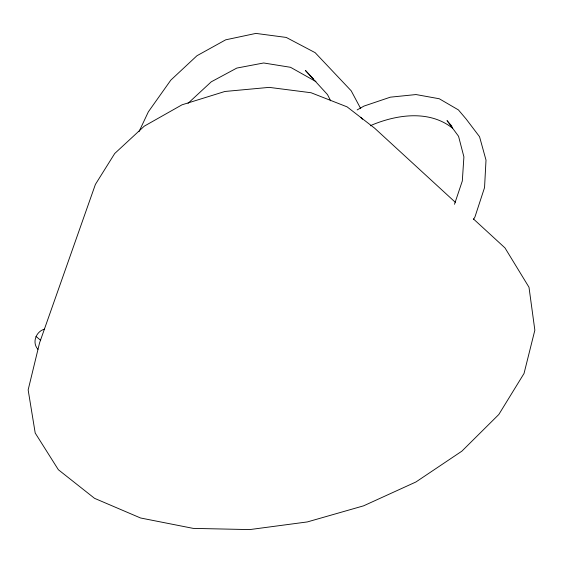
<?xml version="1.0" encoding="UTF-8"?>
<svg xmlns="http://www.w3.org/2000/svg" width="563" height="563" viewBox="0 0 563 563"><rect width="100%" height="100%" fill="white"/><g stroke="black" fill="none" stroke-linecap="round" stroke-linejoin="round"><path stroke-width="0.84" d="M44.491 329.165C36.011 331.396 31.739 342.67 37.953 349.341M454.496 204.285L462.314 180.976L463.905 156.894L458.564 136.316L447.022 120.602L451.983 126.344M139.047 131.573L148.343 111.847L170.821 80.122L196.944 55.744L225.686 39.825L255.898 33.407L286.243 37.432L315.132 52.655L351.199 90.812L360.721 108.652M473.574 219.324L474.905 217.086L484.546 187.592L486.01 160.11L479.549 136.71L466.058 118.927L458.409 109.905L439.267 98.757L416.022 94.556L390.37 97.167L363.951 106.09L357.16 109.919M188.042 103.318L211.238 81.832L236.812 68.074L263.66 62.979L290.522 67.3L315.927 81.565M370.482 125.816L372.009 124.965C397.422 114.416 429.541 109.884 452.575 128.216M35.997 336.385L40.663 340.369M455.305 202.279L374.662 128.209L347.104 106.864L311.058 92.74L269.177 87.371L224.897 91.473L182.032 104.802L144.29 126.147L114.718 153.509L95.4 184.411L39.558 342.909L28.15 389.906L35.209 433.038L58.362 469.725L94.549 498.332L140.539 517.981L193.222 528.383L249.712 529.593L307.335 521.929L363.557 505.848L415.916 481.984L461.878 451.16L498.818 414.495L524.026 373.487L534.85 330.185L528.995 287.243L504.983 247.91L473.37 218.873M313.591 79.102L305.428 70.474L327.511 94.605L330.643 100.798M360.7 117.301L362.495 119.222"/></g></svg>
